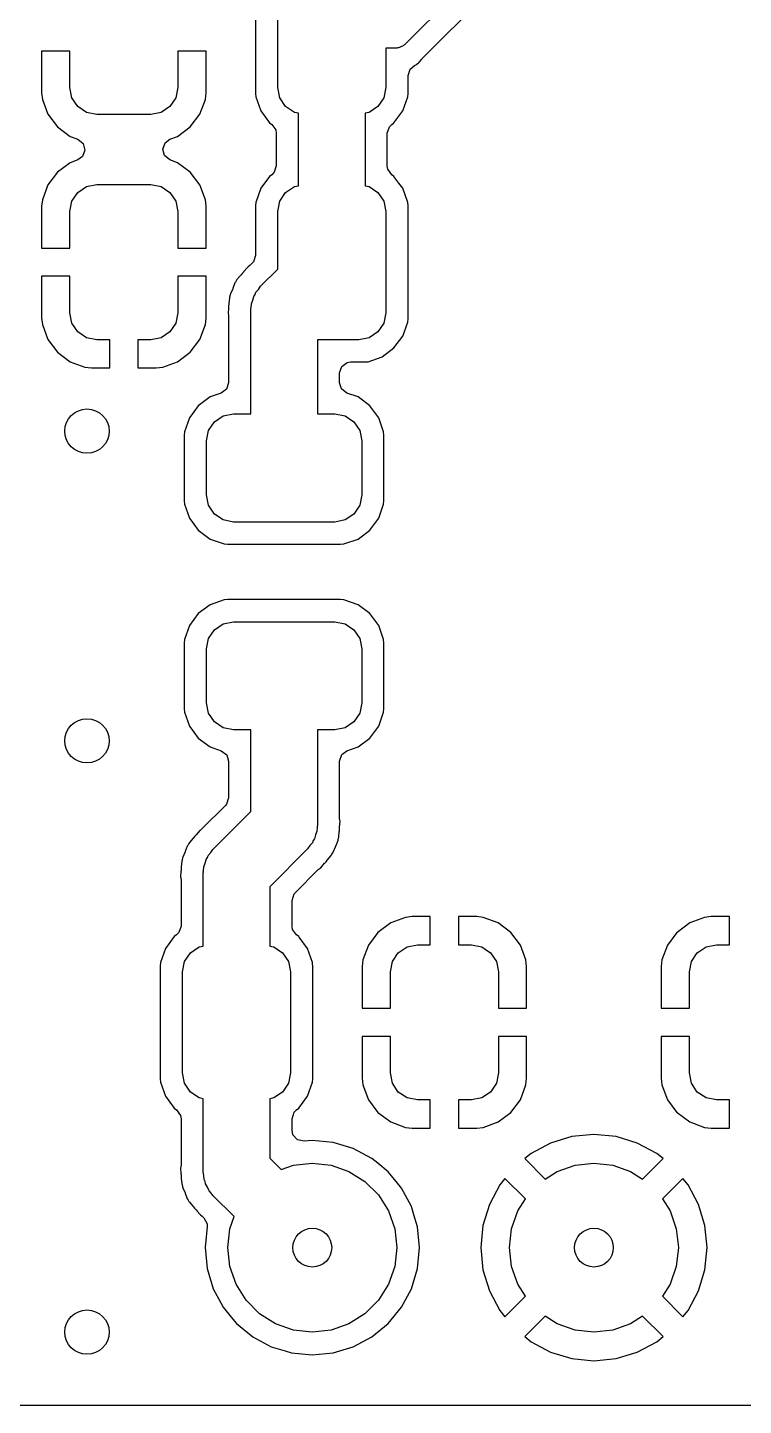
# Model space of a CAD drawing. Extents: x -0.19 to 2.59, y -0.99 to 0.19.
# Drawn here: x 0.7989 to 1.0531, y -0.986 to -0.4967 of the extents above; entities that cross this region are included whole.
import ezdxf

# ---------------------------------------------------------------- set-up
doc = ezdxf.new("R2010")
doc.units = 0
doc.header["$MEASUREMENT"] = 0
doc.layers.add('BLACK', color=7, linetype='CONTINUOUS')

msp = doc.modelspace()

# ---------------------------------------------------------------- linework, layer by layer
at = {"layer": 'BLACK', "linetype": 'CONTINUOUS'}
for p, q in [((0.97226, -0.46331), (0.93278, -0.50278)), ((0.93904, -0.50769), (0.97439, -0.47234)), ((0.87982, -0.47993), (0.87982, -0.52007)), ((0.88772, -0.51796), (0.88772, -0.48204)), ((0.93, -0.50394), (0.9261, -0.50394)), ((0.9261, -0.50394), (0.9261, -0.51796)), ((0.9303, -0.50384), (0.93, -0.50394)), ((0.93062, -0.50389), (0.9303, -0.50384)), ((0.93144, -0.50347), (0.93062, -0.50389)), ((0.93231, -0.50318), (0.93144, -0.50347)), ((0.9325, -0.50293), (0.93231, -0.50318)), ((0.93278, -0.50278), (0.9325, -0.50293)), ((0.8139, -0.505), (0.8039, -0.505)), ((0.8039, -0.505), (0.8039, -0.51984)), ((0.8139, -0.51796), (0.8139, -0.505)), ((0.86228, -0.505), (0.85228, -0.505)), ((0.85228, -0.505), (0.85228, -0.51796)), ((0.86228, -0.51984), (0.86228, -0.505)), ((0.86228, -0.505), (0.86228, -0.505)), ((0.93778, -0.5091), (0.93811, -0.50889)), ((0.93811, -0.50889), (0.93886, -0.50789)), ((0.93886, -0.50789), (0.93904, -0.50769)), ((0.934, -0.51371), (0.93474, -0.51142)), ((0.934, -0.52007), (0.934, -0.51371)), ((0.93474, -0.51142), (0.93632, -0.51014)), ((0.93632, -0.51014), (0.9368, -0.50993)), ((0.9368, -0.50993), (0.93707, -0.50966)), ((0.93707, -0.50966), (0.93778, -0.5091)), ((0.81463, -0.52163), (0.8139, -0.51796)), ((0.85228, -0.51796), (0.85155, -0.52163)), ((0.88845, -0.52163), (0.88772, -0.51796)), ((0.9261, -0.51796), (0.92537, -0.52163)), ((0.8039, -0.51984), (0.80415, -0.52217)), ((0.80415, -0.52217), (0.80415, -0.52217)), ((0.80415, -0.52217), (0.80612, -0.52745)), ((0.81671, -0.52475), (0.81463, -0.52163)), ((0.85155, -0.52163), (0.84947, -0.52475)), ((0.86006, -0.52745), (0.86203, -0.52217)), ((0.86203, -0.52217), (0.86228, -0.51984)), ((0.86203, -0.52217), (0.86203, -0.52217)), ((0.87982, -0.52007), (0.87993, -0.52125)), ((0.87993, -0.52125), (0.87993, -0.52125)), ((0.87993, -0.52125), (0.88167, -0.52623)), ((0.89053, -0.52475), (0.88845, -0.52163)), ((0.92537, -0.52163), (0.92329, -0.52475)), ((0.93214, -0.52623), (0.93388, -0.52125)), ((0.93388, -0.52125), (0.934, -0.52007)), ((0.934, -0.52007), (0.934, -0.52007)), ((0.80612, -0.52745), (0.80949, -0.53196)), ((0.81982, -0.52683), (0.81671, -0.52475)), ((0.82349, -0.52756), (0.81982, -0.52683)), ((0.84269, -0.52756), (0.82349, -0.52756)), ((0.84636, -0.52683), (0.84269, -0.52756)), ((0.84947, -0.52475), (0.84636, -0.52683)), ((0.85669, -0.53196), (0.86006, -0.52745)), ((0.88167, -0.52623), (0.88167, -0.52623)), ((0.88167, -0.52623), (0.88167, -0.52623)), ((0.88167, -0.52623), (0.88481, -0.53047)), ((0.89364, -0.52683), (0.89053, -0.52475)), ((0.8951, -0.52712), (0.89364, -0.52683)), ((0.8951, -0.55288), (0.8951, -0.52712)), ((0.92018, -0.52683), (0.91872, -0.52712)), ((0.91872, -0.52712), (0.91872, -0.55288)), ((0.92329, -0.52475), (0.92018, -0.52683)), ((0.92901, -0.53047), (0.93214, -0.52623)), ((0.80949, -0.53196), (0.80949, -0.53196)), ((0.80949, -0.53196), (0.81401, -0.53534)), ((0.85218, -0.53534), (0.85669, -0.53196)), ((0.85669, -0.53196), (0.85669, -0.53196)), ((0.88481, -0.53047), (0.88562, -0.53107)), ((0.88562, -0.53107), (0.88702, -0.53303)), ((0.88702, -0.53303), (0.88721, -0.53421)), ((0.92661, -0.53421), (0.92736, -0.53192)), ((0.92736, -0.53192), (0.9282, -0.53107)), ((0.9282, -0.53107), (0.92901, -0.53047)), ((0.81401, -0.53534), (0.81671, -0.53635)), ((0.81671, -0.53635), (0.8186, -0.53785)), ((0.8186, -0.53785), (0.81924, -0.54017)), ((0.84694, -0.53983), (0.84778, -0.53758)), ((0.84778, -0.53758), (0.84947, -0.53635)), ((0.84947, -0.53635), (0.85218, -0.53534)), ((0.88721, -0.53421), (0.88721, -0.54579)), ((0.92661, -0.54579), (0.92661, -0.53421)), ((0.8184, -0.54242), (0.81671, -0.54365)), ((0.81924, -0.54017), (0.8184, -0.54242)), ((0.84758, -0.54215), (0.84694, -0.53983)), ((0.84947, -0.54365), (0.84758, -0.54215)), ((0.80949, -0.54804), (0.80612, -0.55255)), ((0.81401, -0.54466), (0.80949, -0.54804)), ((0.80949, -0.54804), (0.80949, -0.54804)), ((0.81671, -0.54365), (0.81401, -0.54466)), ((0.85218, -0.54466), (0.84947, -0.54365)), ((0.85669, -0.54804), (0.85218, -0.54466)), ((0.86006, -0.55255), (0.85669, -0.54804)), ((0.85669, -0.54804), (0.85669, -0.54804)), ((0.88646, -0.54808), (0.88562, -0.54893)), ((0.88721, -0.54579), (0.88646, -0.54808)), ((0.9268, -0.54697), (0.92661, -0.54579)), ((0.9282, -0.54893), (0.9268, -0.54697)), ((0.80612, -0.55255), (0.80415, -0.55783)), ((0.81982, -0.55317), (0.82349, -0.55244)), ((0.82349, -0.55244), (0.84269, -0.55244)), ((0.84269, -0.55244), (0.84636, -0.55317)), ((0.86203, -0.55783), (0.86006, -0.55255)), ((0.88481, -0.54953), (0.88167, -0.55377)), ((0.88562, -0.54893), (0.88481, -0.54953)), ((0.88481, -0.54953), (0.88481, -0.54953)), ((0.89364, -0.55317), (0.8951, -0.55288)), ((0.91872, -0.55288), (0.92018, -0.55317)), ((0.92901, -0.54953), (0.9282, -0.54893)), ((0.93077, -0.55191), (0.92901, -0.54953)), ((0.92901, -0.54953), (0.92901, -0.54953)), ((0.93214, -0.55377), (0.93077, -0.55191)), ((0.80415, -0.55783), (0.8039, -0.56016)), ((0.80415, -0.55783), (0.80415, -0.55783)), ((0.81463, -0.55837), (0.81671, -0.55525)), ((0.81671, -0.55525), (0.81982, -0.55317)), ((0.84636, -0.55317), (0.84947, -0.55525)), ((0.84947, -0.55525), (0.85155, -0.55837)), ((0.86228, -0.56016), (0.86203, -0.55783)), ((0.86203, -0.55783), (0.86203, -0.55783)), ((0.88167, -0.55377), (0.87993, -0.55875)), ((0.88167, -0.55377), (0.88167, -0.55377)), ((0.88845, -0.55837), (0.89053, -0.55525)), ((0.89053, -0.55525), (0.89364, -0.55317)), ((0.92018, -0.55317), (0.92329, -0.55525)), ((0.92329, -0.55525), (0.92537, -0.55837)), ((0.93388, -0.55875), (0.93214, -0.55377)), ((0.8039, -0.56016), (0.8039, -0.575)), ((0.8139, -0.56204), (0.81463, -0.55837)), ((0.8139, -0.575), (0.8139, -0.56204)), ((0.85155, -0.55837), (0.85228, -0.56204)), ((0.85228, -0.56204), (0.85228, -0.575)), ((0.86228, -0.575), (0.86228, -0.56016)), ((0.86228, -0.56016), (0.86228, -0.56016)), ((0.87993, -0.55875), (0.87982, -0.55993)), ((0.87982, -0.55993), (0.87982, -0.57761)), ((0.87993, -0.55875), (0.87993, -0.55875)), ((0.88772, -0.56204), (0.88845, -0.55837)), ((0.88772, -0.58249), (0.88772, -0.56204)), ((0.92537, -0.55837), (0.9261, -0.56204)), ((0.9261, -0.56204), (0.9261, -0.59796)), ((0.934, -0.55993), (0.93388, -0.55875)), ((0.93388, -0.55875), (0.93388, -0.55875)), ((0.934, -0.60007), (0.934, -0.55993)), ((0.934, -0.55993), (0.934, -0.55993)), ((0.8039, -0.575), (0.8139, -0.575)), ((0.8039, -0.575), (0.8039, -0.575)), ((0.85228, -0.575), (0.86228, -0.575)), ((0.86228, -0.575), (0.86228, -0.575)), ((0.87696, -0.58186), (0.87561, -0.58342)), ((0.87721, -0.5817), (0.87696, -0.58186)), ((0.87696, -0.58186), (0.87696, -0.58186)), ((0.87786, -0.58118), (0.87721, -0.5817)), ((0.87868, -0.58036), (0.87786, -0.58118)), ((0.87908, -0.5799), (0.87868, -0.58036)), ((0.87982, -0.57761), (0.87908, -0.5799)), ((0.8139, -0.585), (0.8039, -0.585)), ((0.8039, -0.585), (0.8039, -0.59984)), ((0.8139, -0.59796), (0.8139, -0.585)), ((0.86228, -0.585), (0.85228, -0.585)), ((0.85228, -0.585), (0.85228, -0.59796)), ((0.86228, -0.59984), (0.86228, -0.585)), ((0.86228, -0.585), (0.86228, -0.585)), ((0.8727, -0.58713), (0.87253, -0.58737)), ((0.87313, -0.58642), (0.8727, -0.58713)), ((0.87325, -0.58615), (0.87313, -0.58642)), ((0.8746, -0.58459), (0.87325, -0.58615)), ((0.87469, -0.58448), (0.8746, -0.58459)), ((0.87507, -0.58397), (0.87469, -0.58448)), ((0.87552, -0.58352), (0.87507, -0.58397)), ((0.87561, -0.58342), (0.87552, -0.58352)), ((0.88165, -0.58856), (0.88772, -0.58249)), ((0.87086, -0.59159), (0.87065, -0.5924)), ((0.8709, -0.5913), (0.87086, -0.59159)), ((0.87175, -0.58943), (0.8709, -0.5913)), ((0.8709, -0.5913), (0.8709, -0.5913)), ((0.87181, -0.5893), (0.87175, -0.58943)), ((0.87253, -0.58737), (0.87181, -0.5893)), ((0.87253, -0.58737), (0.87253, -0.58737)), ((0.87919, -0.59214), (0.87966, -0.59146)), ((0.87966, -0.59146), (0.87996, -0.59069)), ((0.87996, -0.59069), (0.88088, -0.58968)), ((0.88088, -0.58968), (0.88165, -0.58856)), ((0.87029, -0.59627), (0.87014, -0.59833)), ((0.8703, -0.59614), (0.87029, -0.59627)), ((0.87039, -0.59487), (0.8703, -0.5955)), ((0.8703, -0.5955), (0.8703, -0.59614)), ((0.8704, -0.59473), (0.87039, -0.59487)), ((0.87055, -0.59268), (0.8704, -0.59473)), ((0.87065, -0.5924), (0.87055, -0.59268)), ((0.87819, -0.59691), (0.87822, -0.59653)), ((0.87819, -0.6339), (0.87819, -0.59691)), ((0.8782, -0.59636), (0.87826, -0.5961)), ((0.87822, -0.59653), (0.8782, -0.59636)), ((0.87826, -0.5961), (0.87839, -0.59474)), ((0.87839, -0.59474), (0.87888, -0.59347)), ((0.87888, -0.59347), (0.87919, -0.59214)), ((0.8039, -0.59984), (0.80415, -0.60217)), ((0.81463, -0.60164), (0.8139, -0.59796)), ((0.81671, -0.60475), (0.81463, -0.60164)), ((0.85155, -0.60164), (0.84947, -0.60475)), ((0.85228, -0.59796), (0.85155, -0.60164)), ((0.86203, -0.60217), (0.86228, -0.59984)), ((0.87014, -0.59833), (0.87021, -0.59862)), ((0.87021, -0.59862), (0.8703, -0.59945)), ((0.8703, -0.59945), (0.8703, -0.62281)), ((0.92537, -0.60164), (0.92329, -0.60475)), ((0.9261, -0.59796), (0.92537, -0.60164)), ((0.93214, -0.60623), (0.93388, -0.60125)), ((0.93388, -0.60125), (0.934, -0.60007)), ((0.934, -0.60007), (0.934, -0.60007)), ((0.80415, -0.60217), (0.80415, -0.60217)), ((0.80415, -0.60217), (0.80612, -0.60745)), ((0.81982, -0.60683), (0.81671, -0.60475)), ((0.84947, -0.60475), (0.84636, -0.60683)), ((0.86006, -0.60745), (0.86203, -0.60217)), ((0.86203, -0.60217), (0.86203, -0.60217)), ((0.92329, -0.60475), (0.92018, -0.60683)), ((0.92901, -0.61047), (0.93214, -0.60623)), ((0.80612, -0.60745), (0.80949, -0.61196)), ((0.82349, -0.60756), (0.81982, -0.60683)), ((0.82809, -0.60756), (0.82349, -0.60756)), ((0.82809, -0.61756), (0.82809, -0.60756)), ((0.84269, -0.60756), (0.83809, -0.60756)), ((0.83809, -0.60756), (0.83809, -0.61756)), ((0.84636, -0.60683), (0.84269, -0.60756)), ((0.85669, -0.61196), (0.86006, -0.60745)), ((0.91651, -0.60756), (0.90181, -0.60756)), ((0.90181, -0.60756), (0.90181, -0.6339)), ((0.92018, -0.60683), (0.91651, -0.60756)), ((0.92477, -0.6136), (0.92901, -0.61047)), ((0.80949, -0.61196), (0.80949, -0.61196)), ((0.80949, -0.61196), (0.81401, -0.61534)), ((0.81401, -0.61534), (0.81929, -0.61731)), ((0.84689, -0.61731), (0.85218, -0.61534)), ((0.85218, -0.61534), (0.85669, -0.61196)), ((0.85669, -0.61196), (0.85669, -0.61196)), ((0.91045, -0.61706), (0.9124, -0.61564)), ((0.9124, -0.61564), (0.9136, -0.61545)), ((0.9136, -0.61545), (0.91861, -0.61545)), ((0.91861, -0.61545), (0.91979, -0.61534)), ((0.91861, -0.61545), (0.91861, -0.61545)), ((0.91979, -0.61534), (0.92477, -0.6136)), ((0.81929, -0.61731), (0.81929, -0.61731)), ((0.81929, -0.61731), (0.82162, -0.61756)), ((0.82162, -0.61756), (0.82809, -0.61756)), ((0.82809, -0.61756), (0.82809, -0.61756)), ((0.83809, -0.61756), (0.84456, -0.61756)), ((0.83809, -0.61756), (0.83809, -0.61756)), ((0.84456, -0.61756), (0.84689, -0.61731)), ((0.84456, -0.61756), (0.84456, -0.61756)), ((0.84689, -0.61731), (0.84689, -0.61731)), ((0.9097, -0.61935), (0.91045, -0.61706)), ((0.9097, -0.62281), (0.9097, -0.61935)), ((0.86955, -0.6251), (0.86769, -0.62649)), ((0.8703, -0.62281), (0.86955, -0.6251)), ((0.9104, -0.62503), (0.9097, -0.62281)), ((0.91231, -0.62649), (0.9104, -0.62503)), ((0.85953, -0.63099), (0.8564, -0.63523)), ((0.86377, -0.62786), (0.85953, -0.63099)), ((0.85953, -0.63099), (0.85953, -0.63099)), ((0.86769, -0.62649), (0.86377, -0.62786)), ((0.91623, -0.62786), (0.91231, -0.62649)), ((0.92047, -0.63099), (0.91623, -0.62786)), ((0.91623, -0.62786), (0.91623, -0.62786)), ((0.91623, -0.62786), (0.91623, -0.62786)), ((0.91623, -0.62786), (0.91623, -0.62786)), ((0.9236, -0.63523), (0.92047, -0.63099)), ((0.8564, -0.63523), (0.85466, -0.64021)), ((0.86525, -0.63671), (0.86837, -0.63463)), ((0.86837, -0.63463), (0.87204, -0.6339)), ((0.87204, -0.6339), (0.87819, -0.6339)), ((0.90181, -0.6339), (0.90796, -0.6339)), ((0.90796, -0.6339), (0.91163, -0.63463)), ((0.91163, -0.63463), (0.91475, -0.63671)), ((0.92534, -0.64021), (0.9236, -0.63523)), ((0.85466, -0.64021), (0.85455, -0.64139)), ((0.85466, -0.64021), (0.85466, -0.64021)), ((0.86244, -0.64349), (0.86317, -0.63982)), ((0.86317, -0.63982), (0.86525, -0.63671)), ((0.91475, -0.63671), (0.91683, -0.63982)), ((0.91683, -0.63982), (0.91756, -0.64349)), ((0.92545, -0.64139), (0.92534, -0.64021)), ((0.92534, -0.64021), (0.92534, -0.64021)), ((0.85455, -0.64139), (0.85455, -0.66479)), ((0.86244, -0.66269), (0.86244, -0.64349)), ((0.91756, -0.64349), (0.91756, -0.66269)), ((0.92545, -0.66479), (0.92545, -0.64139)), ((0.92545, -0.64139), (0.92545, -0.64139)), ((0.85455, -0.66479), (0.85466, -0.66597)), ((0.86317, -0.66636), (0.86244, -0.66269)), ((0.91756, -0.66269), (0.91683, -0.66636)), ((0.92534, -0.66597), (0.92545, -0.66479)), ((0.92545, -0.66479), (0.92545, -0.66479)), ((0.85466, -0.66597), (0.85466, -0.66597)), ((0.85466, -0.66597), (0.8564, -0.67095)), ((0.86525, -0.66947), (0.86317, -0.66636)), ((0.86837, -0.67155), (0.86525, -0.66947)), ((0.91475, -0.66947), (0.91163, -0.67155)), ((0.91683, -0.66636), (0.91475, -0.66947)), ((0.9236, -0.67095), (0.92534, -0.66597)), ((0.8564, -0.67095), (0.8564, -0.67095)), ((0.8564, -0.67095), (0.8564, -0.67095)), ((0.8564, -0.67095), (0.85953, -0.67519)), ((0.85953, -0.67519), (0.86377, -0.67832)), ((0.87204, -0.67228), (0.86837, -0.67155)), ((0.90796, -0.67228), (0.87204, -0.67228)), ((0.91163, -0.67155), (0.90796, -0.67228)), ((0.91623, -0.67832), (0.92047, -0.67519)), ((0.92047, -0.67519), (0.9236, -0.67095)), ((0.86377, -0.67832), (0.86875, -0.68007)), ((0.86875, -0.68007), (0.86993, -0.68018)), ((0.86993, -0.68018), (0.86993, -0.68018)), ((0.86993, -0.68018), (0.86993, -0.68018)), ((0.86993, -0.68018), (0.91007, -0.68018)), ((0.91007, -0.68018), (0.91125, -0.68007)), ((0.91007, -0.68018), (0.91007, -0.68018)), ((0.91125, -0.68007), (0.91623, -0.67832)), ((0.86377, -0.70168), (0.85953, -0.70481)), ((0.86875, -0.69993), (0.86377, -0.70168)), ((0.86993, -0.69982), (0.86875, -0.69993)), ((0.86875, -0.69993), (0.86875, -0.69993)), ((0.91007, -0.69982), (0.86993, -0.69982)), ((0.86993, -0.69982), (0.86993, -0.69982)), ((0.91125, -0.69993), (0.91007, -0.69982)), ((0.91007, -0.69982), (0.91007, -0.69982)), ((0.91623, -0.70168), (0.91125, -0.69993)), ((0.91125, -0.69993), (0.91125, -0.69993)), ((0.91125, -0.69993), (0.91125, -0.69993)), ((0.91125, -0.69993), (0.91125, -0.69993)), ((0.91125, -0.69993), (0.91125, -0.69993)), ((0.92047, -0.70481), (0.91623, -0.70168)), ((0.91623, -0.70168), (0.91623, -0.70168)), ((0.91623, -0.70168), (0.91623, -0.70168)), ((0.8564, -0.70905), (0.85466, -0.71402)), ((0.85953, -0.70481), (0.8564, -0.70905)), ((0.85953, -0.70481), (0.85953, -0.70481)), ((0.86525, -0.71053), (0.86837, -0.70845)), ((0.86837, -0.70845), (0.87204, -0.70772)), ((0.87204, -0.70772), (0.90796, -0.70772)), ((0.90796, -0.70772), (0.91163, -0.70845)), ((0.91163, -0.70845), (0.91475, -0.71053)), ((0.9236, -0.70905), (0.92047, -0.70481)), ((0.92534, -0.71403), (0.9236, -0.70905)), ((0.85466, -0.71403), (0.85455, -0.71521)), ((0.85466, -0.71402), (0.85466, -0.71403)), ((0.86244, -0.71731), (0.86317, -0.71364)), ((0.86317, -0.71364), (0.86525, -0.71053)), ((0.91475, -0.71053), (0.91683, -0.71364)), ((0.91683, -0.71364), (0.91756, -0.71731)), ((0.92545, -0.71521), (0.92534, -0.71403)), ((0.92534, -0.71403), (0.92534, -0.71403)), ((0.85455, -0.71521), (0.85455, -0.73861)), ((0.86244, -0.73651), (0.86244, -0.71731)), ((0.91756, -0.71731), (0.91756, -0.73651)), ((0.92545, -0.73861), (0.92545, -0.71521)), ((0.92545, -0.71521), (0.92545, -0.71521)), ((0.85455, -0.73861), (0.85466, -0.73979)), ((0.86317, -0.74018), (0.86244, -0.73651)), ((0.91756, -0.73651), (0.91683, -0.74018)), ((0.92534, -0.73979), (0.92545, -0.73861)), ((0.92545, -0.73861), (0.92545, -0.73861)), ((0.85466, -0.73979), (0.85466, -0.73979)), ((0.85466, -0.73979), (0.8564, -0.74477)), ((0.86525, -0.74329), (0.86317, -0.74018)), ((0.86837, -0.74537), (0.86525, -0.74329)), ((0.91475, -0.74329), (0.91163, -0.74537)), ((0.91683, -0.74018), (0.91475, -0.74329)), ((0.9236, -0.74477), (0.92534, -0.73979)), ((0.8564, -0.74477), (0.8564, -0.74477)), ((0.8564, -0.74477), (0.8564, -0.74477)), ((0.8564, -0.74477), (0.85953, -0.74901)), ((0.87204, -0.7461), (0.86837, -0.74537)), ((0.87819, -0.7461), (0.87204, -0.7461)), ((0.87819, -0.77511), (0.87819, -0.7461)), ((0.90796, -0.7461), (0.90181, -0.7461)), ((0.90181, -0.7461), (0.90181, -0.78)), ((0.91163, -0.74537), (0.90796, -0.7461)), ((0.92047, -0.74901), (0.9236, -0.74477)), ((0.85953, -0.74901), (0.86377, -0.75214)), ((0.86377, -0.75214), (0.86769, -0.75351)), ((0.86769, -0.75351), (0.8696, -0.75497)), ((0.91045, -0.7549), (0.91231, -0.75351)), ((0.91231, -0.75351), (0.91623, -0.75214)), ((0.91623, -0.75214), (0.92047, -0.74901)), ((0.8696, -0.75497), (0.8703, -0.75719)), ((0.8703, -0.75719), (0.8703, -0.77022)), ((0.9097, -0.75719), (0.91045, -0.7549)), ((0.9097, -0.77746), (0.9097, -0.75719)), ((0.86915, -0.77298), (0.86095, -0.78118)), ((0.86955, -0.77251), (0.86915, -0.77298)), ((0.8703, -0.77022), (0.86955, -0.77251)), ((0.86474, -0.78856), (0.87819, -0.77511)), ((0.90979, -0.77829), (0.9097, -0.77746)), ((0.86005, -0.78187), (0.85871, -0.78342)), ((0.8603, -0.7817), (0.86005, -0.78186)), ((0.86005, -0.78186), (0.86005, -0.78187)), ((0.86095, -0.78118), (0.8603, -0.7817)), ((0.90161, -0.78217), (0.90112, -0.78344)), ((0.90174, -0.78081), (0.90161, -0.78217)), ((0.9018, -0.78055), (0.90174, -0.78081)), ((0.90181, -0.78), (0.90178, -0.78038)), ((0.90178, -0.78038), (0.9018, -0.78055)), ((0.90945, -0.78423), (0.9096, -0.78218)), ((0.9096, -0.78218), (0.90961, -0.78204)), ((0.90961, -0.78204), (0.9097, -0.78141)), ((0.9097, -0.78077), (0.90971, -0.78063)), ((0.9097, -0.78141), (0.9097, -0.78077)), ((0.90971, -0.78063), (0.90978, -0.77965)), ((0.90978, -0.77965), (0.90986, -0.77858)), ((0.90986, -0.77858), (0.90979, -0.77829)), ((0.85562, -0.78737), (0.8549, -0.7893)), ((0.8558, -0.78713), (0.85562, -0.78737)), ((0.85562, -0.78737), (0.85562, -0.78737)), ((0.85622, -0.78642), (0.8558, -0.78713)), ((0.85634, -0.78615), (0.85622, -0.78642)), ((0.85769, -0.78459), (0.85634, -0.78615)), ((0.85778, -0.78448), (0.85769, -0.78459)), ((0.85816, -0.78397), (0.85778, -0.78448)), ((0.85861, -0.78352), (0.85816, -0.78397)), ((0.85871, -0.78342), (0.85861, -0.78352)), ((0.89912, -0.78723), (0.89835, -0.78835)), ((0.90004, -0.78622), (0.89912, -0.78723)), ((0.90034, -0.78545), (0.90004, -0.78622)), ((0.9008, -0.78477), (0.90034, -0.78545)), ((0.90112, -0.78344), (0.9008, -0.78477)), ((0.90747, -0.78954), (0.90819, -0.78761)), ((0.90819, -0.78761), (0.90824, -0.78748)), ((0.90824, -0.78748), (0.9083, -0.78737)), ((0.9083, -0.78737), (0.9091, -0.78561)), ((0.9091, -0.78561), (0.90914, -0.78532)), ((0.90914, -0.78532), (0.90935, -0.78451)), ((0.90935, -0.78451), (0.90945, -0.78423)), ((0.85364, -0.79268), (0.85349, -0.79473)), ((0.85374, -0.7924), (0.85364, -0.79268)), ((0.85395, -0.79159), (0.85374, -0.7924)), ((0.85399, -0.7913), (0.85395, -0.79159)), ((0.85484, -0.78943), (0.85399, -0.7913)), ((0.85399, -0.7913), (0.85399, -0.7913)), ((0.8549, -0.7893), (0.85484, -0.78943)), ((0.86197, -0.79347), (0.86229, -0.79214)), ((0.86229, -0.79214), (0.86275, -0.79146)), ((0.86275, -0.79146), (0.86305, -0.79069)), ((0.86305, -0.79069), (0.86397, -0.78968)), ((0.86397, -0.78968), (0.86474, -0.78856)), ((0.89835, -0.78835), (0.8849, -0.8018)), ((0.90493, -0.79294), (0.90531, -0.79243)), ((0.90531, -0.79243), (0.9054, -0.79232)), ((0.9054, -0.79232), (0.90675, -0.79076)), ((0.90675, -0.79076), (0.90687, -0.79049)), ((0.90687, -0.79049), (0.90729, -0.78978)), ((0.90729, -0.78978), (0.90732, -0.78974)), ((0.90732, -0.78974), (0.90747, -0.78954)), ((0.85338, -0.79627), (0.85323, -0.79833)), ((0.85339, -0.79614), (0.85338, -0.79627)), ((0.85348, -0.79487), (0.85339, -0.7955)), ((0.85339, -0.7955), (0.85339, -0.79614)), ((0.85349, -0.79473), (0.85348, -0.79487)), ((0.86128, -0.79691), (0.86132, -0.79653)), ((0.86128, -0.82288), (0.86128, -0.79691)), ((0.86129, -0.79636), (0.86135, -0.7961)), ((0.86132, -0.79653), (0.86129, -0.79636)), ((0.86135, -0.7961), (0.86148, -0.79474)), ((0.86148, -0.79474), (0.86197, -0.79347)), ((0.89394, -0.80393), (0.90214, -0.79573)), ((0.90214, -0.79573), (0.90279, -0.79521)), ((0.90279, -0.79521), (0.90304, -0.79505)), ((0.90304, -0.79505), (0.90439, -0.79349)), ((0.90439, -0.79349), (0.90448, -0.79339)), ((0.90448, -0.79339), (0.90493, -0.79294)), ((0.85323, -0.79833), (0.8533, -0.79862)), ((0.8533, -0.79862), (0.85339, -0.79945)), ((0.85339, -0.79945), (0.85339, -0.81579)), ((0.8849, -0.8018), (0.8849, -0.82288)), ((0.8928, -0.80669), (0.89354, -0.80439)), ((0.8928, -0.81579), (0.8928, -0.80669)), ((0.89354, -0.80439), (0.89394, -0.80393)), ((0.85339, -0.81579), (0.85264, -0.81808)), ((0.89298, -0.81697), (0.8928, -0.81579)), ((0.89438, -0.81893), (0.89298, -0.81697)), ((0.92783, -0.81466), (0.92331, -0.81804)), ((0.9331, -0.81269), (0.92783, -0.81466)), ((0.93544, -0.81244), (0.9331, -0.81269)), ((0.9331, -0.81269), (0.9331, -0.81269)), ((0.94191, -0.81244), (0.93544, -0.81244)), ((0.93544, -0.81244), (0.93544, -0.81244)), ((0.94191, -0.82244), (0.94191, -0.81244)), ((0.95838, -0.81244), (0.95191, -0.81244)), ((0.95191, -0.81244), (0.95191, -0.82244)), ((0.96071, -0.81269), (0.95838, -0.81244)), ((0.96599, -0.81466), (0.96071, -0.81269)), ((0.96071, -0.81269), (0.96071, -0.81269)), ((0.9705, -0.81804), (0.96599, -0.81466)), ((1.03401, -0.81466), (1.0295, -0.81804)), ((1.03929, -0.81269), (1.03401, -0.81466)), ((1.04162, -0.81244), (1.03929, -0.81269)), ((1.03929, -0.81269), (1.03929, -0.81269)), ((1.04809, -0.81244), (1.04162, -0.81244)), ((1.04162, -0.81244), (1.04162, -0.81244)), ((1.04809, -0.82244), (1.04809, -0.81244)), ((0.85099, -0.81953), (0.84786, -0.82377)), ((0.8518, -0.81893), (0.85099, -0.81953)), ((0.85099, -0.81953), (0.85099, -0.81953)), ((0.85264, -0.81808), (0.8518, -0.81893)), ((0.89519, -0.81953), (0.89438, -0.81893)), ((0.89538, -0.81978), (0.89519, -0.81953)), ((0.89519, -0.81953), (0.89519, -0.81953)), ((0.89833, -0.82377), (0.89538, -0.81978)), ((0.92331, -0.81804), (0.91994, -0.82255)), ((0.92331, -0.81804), (0.92331, -0.81804)), ((0.97388, -0.82255), (0.9705, -0.81804)), ((0.9705, -0.81804), (0.9705, -0.81804)), ((1.02949, -0.81804), (1.02612, -0.82255)), ((1.0295, -0.81804), (1.02949, -0.81804)), ((0.84786, -0.82377), (0.84611, -0.82875)), ((0.84786, -0.82377), (0.84786, -0.82377)), ((0.85463, -0.82837), (0.85671, -0.82525)), ((0.85671, -0.82525), (0.85982, -0.82317)), ((0.85982, -0.82317), (0.86128, -0.82288)), ((0.8849, -0.82288), (0.88636, -0.82317)), ((0.88636, -0.82317), (0.88947, -0.82525)), ((0.88947, -0.82525), (0.89155, -0.82837)), ((0.90007, -0.82875), (0.89833, -0.82377)), ((0.91994, -0.82255), (0.91797, -0.82783)), ((0.92845, -0.82837), (0.93053, -0.82525)), ((0.93053, -0.82525), (0.93364, -0.82317)), ((0.93364, -0.82317), (0.93731, -0.82244)), ((0.93731, -0.82244), (0.94191, -0.82244)), ((0.95191, -0.82244), (0.95651, -0.82244)), ((0.95651, -0.82244), (0.96018, -0.82317)), ((0.96018, -0.82317), (0.96329, -0.82525)), ((0.96329, -0.82525), (0.96537, -0.82837)), ((0.97585, -0.82783), (0.97388, -0.82255)), ((1.02612, -0.82255), (1.02415, -0.82783)), ((1.03463, -0.82837), (1.03671, -0.82525)), ((1.03671, -0.82525), (1.03982, -0.82317)), ((1.03982, -0.82317), (1.04349, -0.82244)), ((1.04349, -0.82244), (1.04809, -0.82244)), ((0.84611, -0.82875), (0.846, -0.82993)), ((0.846, -0.82993), (0.846, -0.87007)), ((0.84611, -0.82875), (0.84611, -0.82875)), ((0.8539, -0.83204), (0.85463, -0.82837)), ((0.89155, -0.82837), (0.89228, -0.83204)), ((0.90012, -0.82931), (0.90007, -0.82875)), ((0.90018, -0.82993), (0.90012, -0.82931)), ((0.90018, -0.845), (0.90018, -0.82993)), ((0.90018, -0.82993), (0.90018, -0.82993)), ((0.91797, -0.82783), (0.91772, -0.83016)), ((0.91772, -0.83016), (0.91772, -0.845)), ((0.91797, -0.82783), (0.91797, -0.82783)), ((0.92772, -0.83204), (0.92845, -0.82837)), ((0.96537, -0.82837), (0.9661, -0.83204)), ((0.9761, -0.83016), (0.97585, -0.82783)), ((0.97585, -0.82783), (0.97585, -0.82783)), ((0.9761, -0.845), (0.9761, -0.83016)), ((0.9761, -0.83016), (0.9761, -0.83016)), ((0.9761, -0.83016), (0.9761, -0.83016)), ((1.02415, -0.82783), (1.0239, -0.83016)), ((1.0239, -0.83016), (1.0239, -0.845)), ((1.02415, -0.82783), (1.02415, -0.82783)), ((1.0339, -0.83204), (1.03463, -0.82837)), ((0.8539, -0.86796), (0.8539, -0.83204)), ((0.89228, -0.83204), (0.89228, -0.86796)), ((0.92772, -0.845), (0.92772, -0.83204)), ((0.9661, -0.83204), (0.9661, -0.845)), ((1.0339, -0.845), (1.0339, -0.83204)), ((0.90018, -0.86984), (0.90018, -0.845)), ((0.91772, -0.845), (0.92772, -0.845)), ((0.91772, -0.845), (0.91772, -0.845)), ((0.9661, -0.845), (0.9761, -0.845)), ((0.9761, -0.845), (0.9761, -0.845)), ((1.0239, -0.845), (1.0239, -0.845)), ((1.0239, -0.845), (1.0339, -0.845)), ((0.92772, -0.855), (0.91772, -0.855)), ((0.91772, -0.855), (0.91772, -0.855)), ((0.91772, -0.855), (0.91772, -0.86984)), ((0.92772, -0.86796), (0.92772, -0.855)), ((0.9761, -0.855), (0.9661, -0.855)), ((0.9661, -0.855), (0.9661, -0.86796)), ((0.9761, -0.86984), (0.9761, -0.855)), ((0.9761, -0.855), (0.9761, -0.855)), ((1.0339, -0.855), (1.0239, -0.855)), ((1.0239, -0.855), (1.0239, -0.855)), ((1.0239, -0.855), (1.0239, -0.86984)), ((1.0339, -0.86796), (1.0339, -0.855)), ((0.846, -0.87007), (0.84611, -0.87125)), ((0.85463, -0.87164), (0.8539, -0.86796)), ((0.89228, -0.86796), (0.89155, -0.87164)), ((0.90007, -0.87125), (0.90018, -0.87007)), ((0.90018, -0.87007), (0.90018, -0.86984)), ((0.90018, -0.87007), (0.90018, -0.87007)), ((0.91772, -0.86984), (0.91797, -0.87217)), ((0.92845, -0.87164), (0.92772, -0.86796)), ((0.9661, -0.86796), (0.96537, -0.87164)), ((0.97585, -0.87217), (0.9761, -0.86984)), ((0.9761, -0.86984), (0.9761, -0.86984)), ((1.0239, -0.86984), (1.02415, -0.87217)), ((1.03463, -0.87164), (1.0339, -0.86796)), ((0.84611, -0.87125), (0.84611, -0.87125)), ((0.84611, -0.87125), (0.84786, -0.87623)), ((0.85671, -0.87475), (0.85463, -0.87164)), ((0.85982, -0.87683), (0.85671, -0.87475)), ((0.88947, -0.87475), (0.88636, -0.87683)), ((0.89155, -0.87164), (0.88947, -0.87475)), ((0.89833, -0.87623), (0.90007, -0.87125)), ((0.91797, -0.87217), (0.91797, -0.87217)), ((0.91797, -0.87217), (0.91994, -0.87745)), ((0.93053, -0.87475), (0.92845, -0.87164)), ((0.93364, -0.87683), (0.93053, -0.87475)), ((0.96329, -0.87475), (0.96018, -0.87683)), ((0.96537, -0.87164), (0.96329, -0.87475)), ((0.97388, -0.87745), (0.97585, -0.87217)), ((0.97585, -0.87217), (0.97585, -0.87217)), ((1.02415, -0.87217), (1.02415, -0.87217)), ((1.02415, -0.87217), (1.02612, -0.87745)), ((1.03671, -0.87475), (1.03463, -0.87164)), ((1.03982, -0.87683), (1.03671, -0.87475)), ((0.84786, -0.87623), (0.84786, -0.87623)), ((0.84786, -0.87623), (0.84786, -0.87623)), ((0.84786, -0.87623), (0.85099, -0.88047)), ((0.85099, -0.88047), (0.8518, -0.88107)), ((0.86128, -0.87712), (0.85982, -0.87683)), ((0.86128, -0.90309), (0.86128, -0.87712)), ((0.88636, -0.87683), (0.8849, -0.87712)), ((0.8849, -0.87712), (0.8849, -0.8982)), ((0.89438, -0.88107), (0.89519, -0.88047)), ((0.89519, -0.88047), (0.89833, -0.87623)), ((0.91994, -0.87745), (0.92331, -0.88196)), ((0.93731, -0.87756), (0.93364, -0.87683)), ((0.94191, -0.87756), (0.93731, -0.87756)), ((0.94191, -0.88756), (0.94191, -0.87756)), ((0.95651, -0.87756), (0.95191, -0.87756)), ((0.95191, -0.87756), (0.95191, -0.88756)), ((0.96018, -0.87683), (0.95651, -0.87756)), ((0.9705, -0.88196), (0.97388, -0.87745)), ((1.02612, -0.87745), (1.02949, -0.88196)), ((1.04349, -0.87756), (1.03982, -0.87683)), ((1.04809, -0.87756), (1.04349, -0.87756)), ((1.04809, -0.88756), (1.04809, -0.87756)), ((0.8518, -0.88107), (0.8532, -0.88303)), ((0.8532, -0.88303), (0.85339, -0.88421)), ((0.85339, -0.88421), (0.85339, -0.90055)), ((0.8928, -0.88421), (0.89354, -0.88192)), ((0.8928, -0.88833), (0.8928, -0.88421)), ((0.89354, -0.88192), (0.89438, -0.88107)), ((0.92331, -0.88196), (0.92331, -0.88196)), ((0.92331, -0.88196), (0.92783, -0.88534)), ((0.92783, -0.88534), (0.9331, -0.88731)), ((0.96071, -0.88731), (0.96599, -0.88534)), ((0.96599, -0.88534), (0.9705, -0.88196)), ((0.9705, -0.88196), (0.9705, -0.88196)), ((1.02949, -0.88196), (1.0295, -0.88196)), ((1.0295, -0.88196), (1.03401, -0.88534)), ((1.03401, -0.88534), (1.03929, -0.88731)), ((0.89312, -0.88989), (0.8928, -0.88833)), ((0.89472, -0.8917), (0.89312, -0.88989)), ((0.9331, -0.88731), (0.9331, -0.88731)), ((0.9331, -0.88731), (0.93544, -0.88756)), ((0.93544, -0.88756), (0.94191, -0.88756)), ((0.94191, -0.88756), (0.94191, -0.88756)), ((0.95191, -0.88756), (0.95838, -0.88756)), ((0.95191, -0.88756), (0.95191, -0.88756)), ((0.95838, -0.88756), (0.96071, -0.88731)), ((0.95838, -0.88756), (0.95838, -0.88756)), ((0.96071, -0.88731), (0.96071, -0.88731)), ((0.99216, -0.89058), (0.98462, -0.89287)), ((1, -0.88981), (0.99216, -0.89058)), ((0.99216, -0.89058), (0.99216, -0.89058)), ((1.00784, -0.89058), (1, -0.88981)), ((1, -0.88981), (1, -0.88981)), ((1.01538, -0.89287), (1.00784, -0.89058)), ((1.00784, -0.89058), (1.00784, -0.89058)), ((1.03929, -0.88731), (1.03929, -0.88731)), ((1.03929, -0.88731), (1.04162, -0.88756)), ((1.04162, -0.88756), (1.04809, -0.88756)), ((0.89707, -0.89221), (0.89472, -0.8917)), ((0.9, -0.89192), (0.89707, -0.89221)), ((0.90743, -0.89265), (0.9, -0.89192)), ((0.9, -0.89192), (0.9, -0.89192)), ((0.91457, -0.89482), (0.90743, -0.89265)), ((0.90743, -0.89265), (0.90743, -0.89265)), ((0.91786, -0.89658), (0.91457, -0.89482)), ((0.91457, -0.89482), (0.91457, -0.89482)), ((0.98462, -0.89287), (0.97767, -0.89658)), ((0.98462, -0.89287), (0.98462, -0.89287)), ((1.02233, -0.89658), (1.01538, -0.89287)), ((1.01538, -0.89287), (1.01538, -0.89287)), ((0.8849, -0.8982), (0.88898, -0.90227)), ((0.89332, -0.90075), (0.9, -0.9)), ((0.9, -0.9), (0.90668, -0.90075)), ((0.92115, -0.89834), (0.91786, -0.89658)), ((0.92322, -0.90004), (0.92115, -0.89834)), ((0.92115, -0.89834), (0.92115, -0.89834)), ((0.92115, -0.89834), (0.92115, -0.89834)), ((0.92692, -0.90307), (0.92322, -0.90004)), ((0.97767, -0.89658), (0.97546, -0.89839)), ((0.97546, -0.89839), (0.98272, -0.90565)), ((0.97767, -0.89658), (0.97767, -0.89658)), ((0.99332, -0.90075), (1, -0.9)), ((1, -0.9), (1.00668, -0.90075)), ((1.01728, -0.90565), (1.02454, -0.89839)), ((1.02454, -0.89839), (1.02233, -0.89658)), ((1.02233, -0.89658), (1.02233, -0.89658)), ((1.02454, -0.89839), (1.02454, -0.89839)), ((0.8533, -0.90138), (0.85323, -0.90167)), ((0.85323, -0.90167), (0.85338, -0.90373)), ((0.85339, -0.90055), (0.8533, -0.90138)), ((0.85338, -0.90373), (0.85339, -0.90386)), ((0.85339, -0.90386), (0.85339, -0.9045)), ((0.85339, -0.9045), (0.85348, -0.90513)), ((0.85348, -0.90513), (0.85349, -0.90527)), ((0.85349, -0.90527), (0.85364, -0.90732)), ((0.86153, -0.90443), (0.86128, -0.90309)), ((0.86159, -0.9058), (0.86153, -0.90443)), ((0.88898, -0.90227), (0.89332, -0.90075)), ((0.90668, -0.90075), (0.91302, -0.90297)), ((0.91302, -0.90297), (0.9187, -0.90655)), ((0.92809, -0.9045), (0.92692, -0.90307)), ((0.9313, -0.90841), (0.92809, -0.9045)), ((0.98272, -0.90565), (0.98698, -0.90297)), ((0.98698, -0.90297), (0.99332, -0.90075)), ((1.00668, -0.90075), (1.01302, -0.90297)), ((1.01302, -0.90297), (1.01728, -0.90565)), ((0.85364, -0.90732), (0.85374, -0.9076)), ((0.85374, -0.9076), (0.85395, -0.90841)), ((0.85395, -0.90841), (0.85399, -0.9087)), ((0.85399, -0.9087), (0.85399, -0.9087)), ((0.85399, -0.9087), (0.85484, -0.91057)), ((0.86193, -0.90655), (0.86159, -0.9058)), ((0.86208, -0.90736), (0.86193, -0.90655)), ((0.86279, -0.90852), (0.86208, -0.90736)), ((0.86335, -0.90977), (0.86279, -0.90852)), ((0.86422, -0.91082), (0.86335, -0.90977)), ((0.9187, -0.90655), (0.92346, -0.91129)), ((0.93166, -0.90885), (0.9313, -0.90841)), ((0.93308, -0.9115), (0.93166, -0.90885)), ((0.96658, -0.90767), (0.96287, -0.91462)), ((0.96839, -0.90546), (0.96658, -0.90767)), ((0.96658, -0.90767), (0.96658, -0.90767)), ((0.97565, -0.91272), (0.96839, -0.90546)), ((1.03161, -0.90546), (1.02435, -0.91272)), ((1.03342, -0.90767), (1.03161, -0.90546)), ((1.03161, -0.90546), (1.03161, -0.90546)), ((1.03713, -0.91462), (1.03342, -0.90767)), ((1.03342, -0.90767), (1.03342, -0.90767)), ((0.85484, -0.91057), (0.8549, -0.9107)), ((0.8549, -0.9107), (0.85562, -0.91263)), ((0.85562, -0.91263), (0.85562, -0.91263)), ((0.85562, -0.91263), (0.85562, -0.91263)), ((0.85562, -0.91263), (0.85576, -0.91283)), ((0.85576, -0.91283), (0.8558, -0.91287)), ((0.8558, -0.91287), (0.85622, -0.91358)), ((0.85622, -0.91358), (0.85634, -0.91385)), ((0.85634, -0.91385), (0.85769, -0.91541)), ((0.86436, -0.91105), (0.86422, -0.91082)), ((0.86449, -0.91115), (0.86436, -0.91105)), ((0.86474, -0.91144), (0.86449, -0.91115)), ((0.87227, -0.91898), (0.86474, -0.91144)), ((0.92346, -0.91129), (0.92703, -0.91698)), ((0.93517, -0.91541), (0.93308, -0.9115)), ((0.96287, -0.91462), (0.96058, -0.92216)), ((0.96287, -0.91462), (0.96287, -0.91462)), ((0.97297, -0.91698), (0.97565, -0.91272)), ((1.02435, -0.91272), (1.02703, -0.91698)), ((1.03942, -0.92216), (1.03713, -0.91462)), ((1.03713, -0.91462), (1.03713, -0.91462)), ((0.85769, -0.91541), (0.85778, -0.91552)), ((0.85778, -0.91552), (0.85816, -0.91603)), ((0.85816, -0.91603), (0.85816, -0.91603)), ((0.85816, -0.91603), (0.85816, -0.91603)), ((0.85816, -0.91603), (0.85861, -0.91648)), ((0.85861, -0.91648), (0.85871, -0.91658)), ((0.85871, -0.91658), (0.85916, -0.9171)), ((0.85916, -0.9171), (0.86005, -0.91814)), ((0.86005, -0.91814), (0.8603, -0.91829)), ((0.8603, -0.91829), (0.86095, -0.91882)), ((0.86095, -0.91882), (0.86154, -0.9194)), ((0.86154, -0.9194), (0.86263, -0.92155)), ((0.87075, -0.92332), (0.87227, -0.91898)), ((0.92703, -0.91698), (0.92925, -0.92332)), ((0.93518, -0.91543), (0.93517, -0.91541)), ((0.93605, -0.91829), (0.93518, -0.91543)), ((0.93734, -0.92257), (0.93605, -0.91829)), ((0.97075, -0.92332), (0.97297, -0.91698)), ((1.02703, -0.91698), (1.02925, -0.92332)), ((0.86266, -0.92254), (0.86192, -0.93)), ((0.86263, -0.92155), (0.86266, -0.92254)), ((0.87, -0.93), (0.87075, -0.92332)), ((0.92925, -0.92332), (0.93, -0.93)), ((0.93808, -0.93), (0.93734, -0.92257)), ((0.93734, -0.92257), (0.93734, -0.92257)), ((0.96058, -0.92216), (0.95981, -0.93)), ((0.96058, -0.92216), (0.96058, -0.92216)), ((0.97, -0.93), (0.97075, -0.92332)), ((1.02925, -0.92332), (1.03, -0.93)), ((1.04019, -0.93), (1.03942, -0.92216)), ((1.03942, -0.92216), (1.03942, -0.92216)), ((0.86192, -0.93), (0.86192, -0.93)), ((0.86192, -0.93), (0.86265, -0.93743)), ((0.87075, -0.93668), (0.87, -0.93)), ((0.93, -0.93), (0.92925, -0.93668)), ((0.93734, -0.93743), (0.93808, -0.93)), ((0.93808, -0.93), (0.93808, -0.93)), ((0.95981, -0.93), (0.95981, -0.93)), ((0.95981, -0.93), (0.96058, -0.93784)), ((0.97075, -0.93668), (0.97, -0.93)), ((1.03, -0.93), (1.02925, -0.93668)), ((1.03942, -0.93784), (1.04019, -0.93)), ((1.04019, -0.93), (1.04019, -0.93)), ((0.86265, -0.93743), (0.86265, -0.93743)), ((0.86265, -0.93743), (0.86482, -0.94457)), ((0.87297, -0.94302), (0.87075, -0.93668)), ((0.92925, -0.93668), (0.92703, -0.94302)), ((0.93518, -0.94457), (0.93734, -0.93743)), ((0.93734, -0.93743), (0.93734, -0.93743)), ((0.96058, -0.93784), (0.96058, -0.93784)), ((0.96058, -0.93784), (0.96287, -0.94538)), ((0.97297, -0.94302), (0.97075, -0.93668)), ((1.02925, -0.93668), (1.02703, -0.94302)), ((1.03713, -0.94538), (1.03942, -0.93784)), ((1.03942, -0.93784), (1.03942, -0.93784)), ((0.87655, -0.94871), (0.87297, -0.94302)), ((0.92703, -0.94302), (0.92346, -0.94871)), ((0.97565, -0.94728), (0.97297, -0.94302)), ((1.02703, -0.94302), (1.02435, -0.94728)), ((0.86482, -0.94457), (0.86482, -0.94457)), ((0.86482, -0.94457), (0.86751, -0.94961)), ((0.8813, -0.95346), (0.87655, -0.94871)), ((0.92346, -0.94871), (0.9187, -0.95346)), ((0.93166, -0.95115), (0.93518, -0.94457)), ((0.96287, -0.94538), (0.96287, -0.94538)), ((0.96287, -0.94538), (0.96658, -0.95233)), ((0.96839, -0.95454), (0.97565, -0.94728)), ((1.02435, -0.94728), (1.03161, -0.95454)), ((1.03342, -0.95233), (1.03713, -0.94538)), ((1.03713, -0.94538), (1.03713, -0.94538)), ((0.86751, -0.94961), (0.86834, -0.95115)), ((0.86834, -0.95115), (0.86834, -0.95115)), ((0.86834, -0.95115), (0.86834, -0.95115)), ((0.86834, -0.95115), (0.87122, -0.95466)), ((0.88698, -0.95703), (0.8813, -0.95346)), ((0.9187, -0.95346), (0.91302, -0.95703)), ((0.92692, -0.95693), (0.93166, -0.95115)), ((0.96658, -0.95233), (0.96658, -0.95233)), ((0.96658, -0.95233), (0.96839, -0.95454)), ((1.03161, -0.95454), (1.03342, -0.95233)), ((1.03342, -0.95233), (1.03342, -0.95233)), ((0.87122, -0.95466), (0.87308, -0.95693)), ((0.87308, -0.95693), (0.87885, -0.96166)), ((0.89332, -0.95925), (0.88698, -0.95703)), ((0.91302, -0.95703), (0.90668, -0.95925)), ((0.92115, -0.96166), (0.92692, -0.95693)), ((0.98272, -0.95435), (0.97546, -0.96161)), ((0.98698, -0.95703), (0.98272, -0.95435)), ((0.99332, -0.95925), (0.98698, -0.95703)), ((1.01302, -0.95703), (1.00668, -0.95925)), ((1.01728, -0.95435), (1.01302, -0.95703)), ((1.02454, -0.96161), (1.01728, -0.95435)), ((0.87885, -0.96166), (0.88543, -0.96518)), ((0.9, -0.96), (0.89332, -0.95925)), ((0.90668, -0.95925), (0.9, -0.96)), ((0.91457, -0.96518), (0.92115, -0.96166)), ((0.97546, -0.96161), (0.97546, -0.96161)), ((0.97546, -0.96161), (0.97767, -0.96342)), ((0.97767, -0.96342), (0.97767, -0.96342)), ((0.97767, -0.96342), (0.98462, -0.96713)), ((1, -0.96), (0.99332, -0.95925)), ((1.00668, -0.95925), (1, -0.96)), ((1.01538, -0.96713), (1.02233, -0.96342)), ((1.02233, -0.96342), (1.02454, -0.96161)), ((1.02233, -0.96342), (1.02233, -0.96342)), ((0.88543, -0.96518), (0.89041, -0.96669)), ((0.89041, -0.96669), (0.89257, -0.96735)), ((0.89257, -0.96735), (0.89257, -0.96735)), ((0.89257, -0.96735), (0.9, -0.96808)), ((0.9, -0.96808), (0.90743, -0.96735)), ((0.9, -0.96808), (0.9, -0.96808)), ((0.9, -0.96808), (0.9, -0.96808)), ((0.90743, -0.96735), (0.91457, -0.96518)), ((0.90743, -0.96735), (0.90743, -0.96735)), ((0.90743, -0.96735), (0.90743, -0.96735)), ((0.98462, -0.96713), (0.98462, -0.96713)), ((0.98462, -0.96713), (0.99216, -0.96942)), ((1.00784, -0.96942), (1.01538, -0.96713)), ((1.01538, -0.96713), (1.01538, -0.96713)), ((0.99216, -0.96942), (0.99216, -0.96942)), ((0.99216, -0.96942), (1, -0.97019)), ((1, -0.97019), (1.00784, -0.96942)), ((1, -0.97019), (1, -0.97019)), ((1.00784, -0.96942), (1.00784, -0.96942)), ((2.58215, -0.98604), (0.7939, -0.98604))]:
    msp.add_line(p, q, dxfattribs=at)
at = {"layer": 'BLACK'}
for centre, radius in [((0.82, -0.64), 0.00787), ((0.82, -0.75), 0.00787), ((0.9, -0.93), 0.00689), ((1, -0.93), 0.00689), ((0.82, -0.96), 0.00787)]:
    msp.add_circle(centre, radius, dxfattribs=at)

doc.saveas('drawing.dxf')
